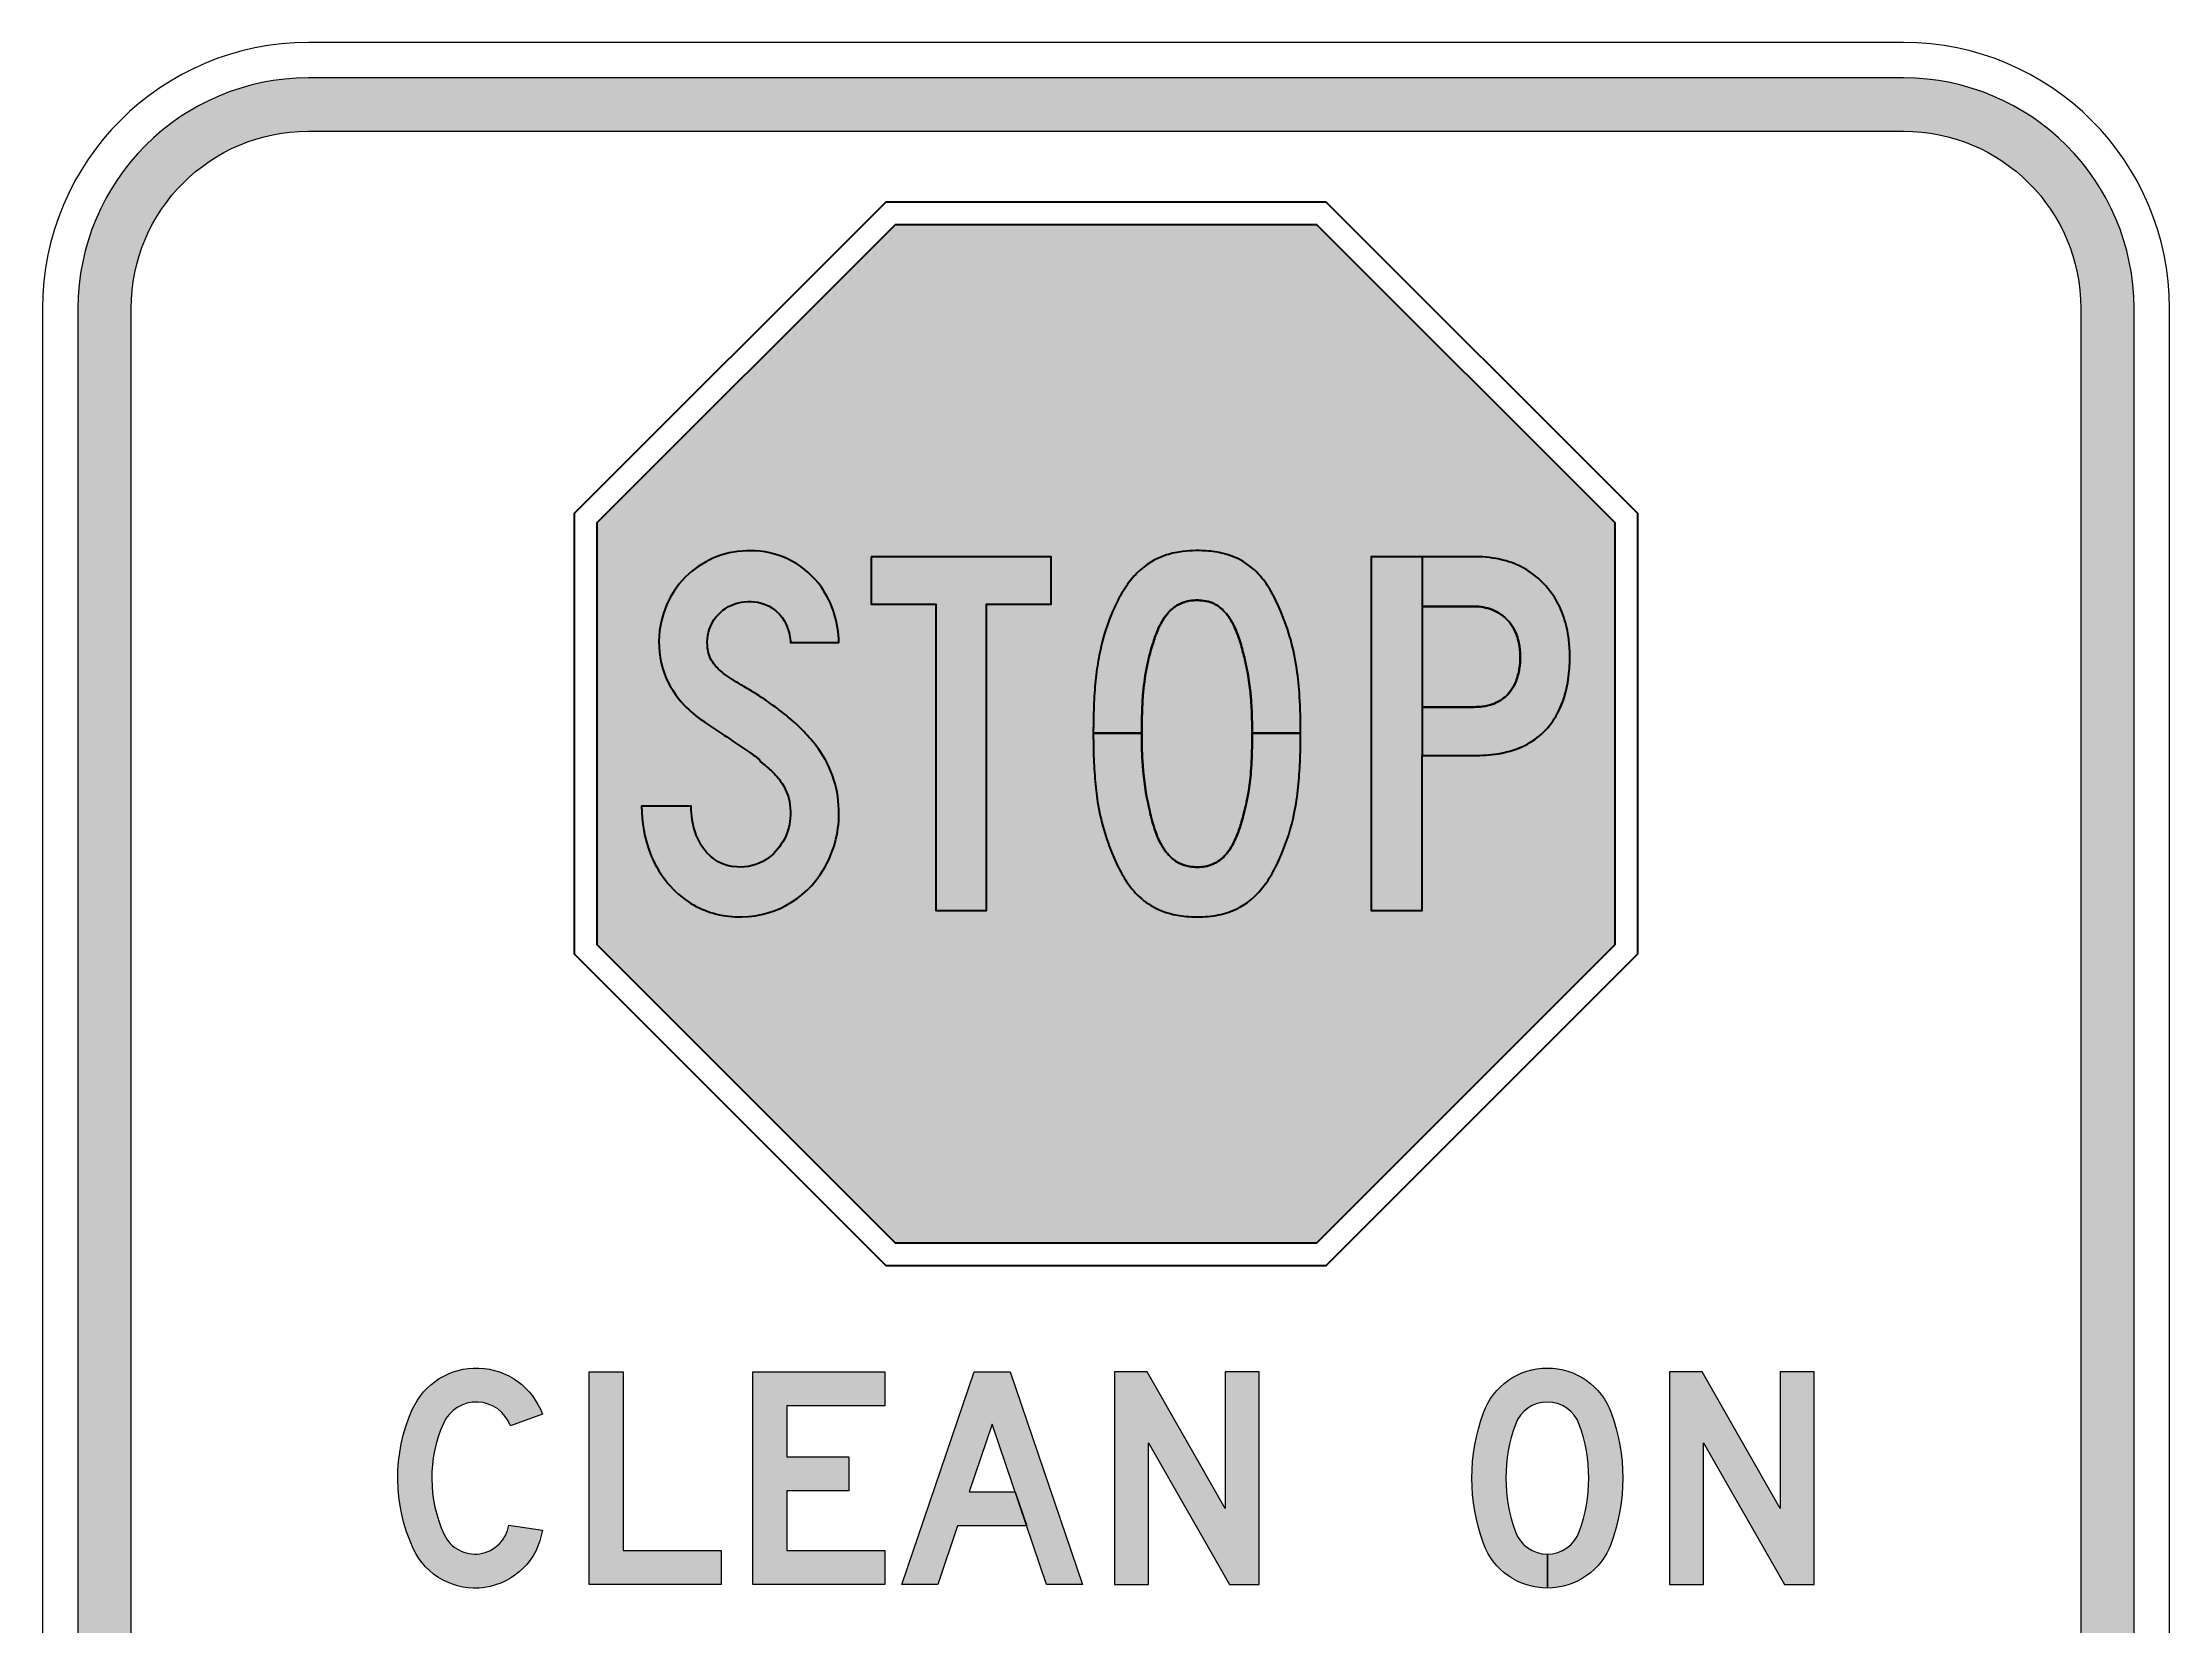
# Model space of a CAD drawing. Header units: millimetres. Extents: x 272 to 332, y -6.6 to 80.2.
# Drawn here: x 272 to 332, y 35.6 to 80.2 of the extents above; entities that cross this region are included whole.
import ezdxf
from ezdxf.enums import TextEntityAlignment as Align

# ---------------------------------------------------------------- set-up
doc = ezdxf.new("R2010")
doc.units = ezdxf.units.MM
doc.layers.add('GSBWFILL', color=7, linetype='Continuous', lineweight=0)
doc.layers.add('GSCOLORFILL', color=7, linetype='Continuous', lineweight=0)
doc.layers.add('RED LAYER STOP', color=7, linetype='Continuous', true_color=0xaf1e2d)
doc.layers.add('WHITE LAYER', color=255, linetype='Continuous')
doc.layers.get('GSCOLORFILL').off()
doc.styles.add('TSText', font='isocp2.shx', dxfattribs={"height": 24.9999999987223})

# ---------------------------------------------------------------- blocks, each defined once
blk = doc.blocks.new('*U57')
at = {"layer": 'GSBWFILL', "transparency": 33554687}
blk.add_hatch(color=256, dxfattribs=at).paths.add_polyline_path([(-224.8500000000004, -390), (225, -390, 0.414213562373095), (290, -325), (290, 325, 0.414213562373095), (225, 390), (-225, 390, 0.414213562373095), (-290, 325), (-290, -325, 0.414213562373095), (-225, -390), (-225, -375, -0.414213562373095), (-275, -325), (-275, 325, -0.414213562373095), (-225, 375), (225, 375, -0.414213562373095), (275, 325), (275, -325, -0.414213562373095), (225, -375), (-224.8500000000004, -375)])
at = {"layer": 'GSBWFILL', "linetype": 'Continuous', "transparency": 33554687}
for points in [[(-225, -400), (225, -400, 0.414213562373095), (300, -325), (300, 325, 0.414213562373095), (225, 400), (-225, 400, 0.414213562373095), (-300, 325), (-300, -325, 0.414213562373095), (-225, -400)], [(-224.8500000000004, -390), (225, -390, 0.414213562373095), (290, -325), (290, 325, 0.414213562373095), (225, 390), (-225, 390, 0.414213562373095), (-290, 325), (-290, -325, 0.414213562373095), (-225, -390), (-225, -375, -0.414213562373095), (-275, -325), (-275, 325, -0.414213562373095), (-225, 375), (225, 375, -0.414213562373095), (275, 325), (275, -325, -0.414213562373095), (225, -375), (-224.8500000000004, -375), (-224.8500000000004, -390)]]:
    blk.add_lwpolyline(points, format="xyb", close=True, dxfattribs=at)
at = {"layer": 'GSBWFILL', "color": 250, "transparency": 33554687, "style": 'TSText'}
for s in ['levels:GSCOLORFILL|GSBWFILL|GSOUTLINE', 'panelStyle:MR-GM5-11 ENTRY_EXIT.ssm', 'chevronShoulderRadius:300.000', 'constructPanels:900|600|450', 'panelBorderRadius:300.000', 'chevronTipRadius:300.000', 'constructPanelMode:0', 'panelRoundCorners:0', 'panelStation:none', 'panelHeightLock:1', 'panelWidthLock:1', 'heightRounding:2', 'legendMaterial:0', 'panelName:name', 'panelStandard:2', 'widthRounding:2', 'panelMounting:1', 'panelMaterial:0', 'panelQuantity:1', 'marginAlign:9', 'panelShape:0', 'panelSizes:', 'version:2']:
    blk.add_text(s, height=0.001, dxfattribs=at).set_placement((0, 399.9979999999996), align=Align.CENTER)
blk = doc.blocks.new('*U49')
at = {"layer": 'GSBWFILL', "linetype": 'Continuous'}
blk.add_hatch(color=256, dxfattribs=at).paths.add_polyline_path([(13.72124205111108, 164.4021739130435, 0.2166768782576797), (14.62675417347889, 33.60638297872346, 0.7444135620073872), (136, 51.04683606026732), (104.3509964946425, 55.77341803013366, -0.7444135620073867), (43.66437358138194, 47.05319148936167, -0.2166768782576799), (42.94225631924041, 151.3586956521739, -0.6740116141040629), (105.934343747456, 149.1418350505327), (136, 160.0988562745634, 0.6740116141040616)])
at = {"layer": 'GSBWFILL'}
blk.add_lwpolyline([(136, 51.04683606026732, -0.744413562007387), (14.6267541734789, 33.60638297872336, -0.2166768782576799), (13.72124205111101, 164.4021739130435, -0.674011614104063), (136, 160.0988562745634), (105.934343747456, 149.1418350505327, 0.6740116141040626), (42.94225631924041, 151.3586956521739, 0.21667687825768), (43.66437358138194, 47.05319148936167, 0.744413562007387), (104.3509964946425, 55.77341803013366)], format="xyb", close=True, dxfattribs=at)
blk = doc.blocks.new('*U50')
at = {"layer": 'GSBWFILL', "linetype": 'Continuous'}
blk.add_hatch(color=256, dxfattribs=at).paths.add_polyline_path([(32, 32), (124, 32), (124, 0), (0, 0), (0, 200), (32, 200)])
at = {"layer": 'GSBWFILL'}
blk.add_lwpolyline([(32, 32), (124, 32), (124, 0), (0, 0), (0, 200), (32, 200)], close=True, dxfattribs=at)
blk = doc.blocks.new('*U51')
at = {"layer": 'GSBWFILL', "linetype": 'Continuous'}
blk.add_hatch(color=256, dxfattribs=at).paths.add_polyline_path([(124, 168), (32, 168), (32, 120), (90.15557582658448, 120), (90.15557582658454, 88), (32, 88), (32, 32), (124, 32), (124, 0), (0, 0), (0, 200), (124, 200)])
at = {"layer": 'GSBWFILL'}
blk.add_lwpolyline([(124, 168), (32, 168), (32, 120), (90.15557582658448, 120), (90.15557582658454, 88), (32, 88), (32, 32), (124, 32), (124, 0), (0, 0), (0, 200), (124, 200)], close=True, dxfattribs=at)
blk = doc.blocks.new('*U52')
at = {"layer": 'GSBWFILL', "linetype": 'Continuous'}
blk.add_hatch(color=256, dxfattribs=at).paths.add_polyline_path([(0, 0), (68, 200), (102, 200), (170, 0), (136.2009704281322, 0), (85, 150.5910894945062), (63.37275643622598, 86.9815496010532), (106.6166813670329, 86.9815496010532), (117.4966813670329, 54.9815496010532), (52.49275643622593, 54.9815496010532), (33.79902957186789, 0)])
at = {"layer": 'GSBWFILL'}
blk.add_lwpolyline([(0, 0), (68, 200), (102, 200), (170, 0), (136.2009704281322, 0), (85, 150.5910894945062), (63.37275643622598, 86.9815496010532), (106.6166813670329, 86.9815496010532), (117.4966813670329, 54.9815496010532), (52.49275643622593, 54.9815496010532), (33.79902957186789, 0)], close=True, dxfattribs=at)
blk = doc.blocks.new('*U53')
at = {"layer": 'GSBWFILL', "linetype": 'Continuous'}
blk.add_hatch(color=256, dxfattribs=at).paths.add_polyline_path([(31.99999999999998, 133), (108, 0), (136, 0), (136, 200), (104, 200), (104, 71.49806198638842), (30.57032113507903, 200), (0, 200), (0, 0), (32, 0)])
at = {"layer": 'GSBWFILL'}
blk.add_lwpolyline([(136, 0), (136, 200), (104, 200), (104, 71.49806198638845), (30.57032113507904, 200), (0, 200), (0, 0), (32, 0), (32, 133), (108, 0)], close=True, dxfattribs=at)
blk = doc.blocks.new('*U48')
at = {"layer": 'GSCOLORFILL', "color": 28, "true_color": 0x0a0a0a}
for name, p, xscale, yscale, zscale in [('*U49', (0, 0), 0.3, 0.3, 0.3), ('*U50', (54, 0), 0.3, 0.3, 0.3), ('*U51', (100.2, 0), 0.3, 0.3, 0.3), ('*U53', (202.2, 0), 0.3, 0.3, 0.3), ('*U52', (142.2, 0), 0.2999999999999999, 0.2999999999999999, 0.2999999999999999)]:
    blk.add_blockref(name, p, dxfattribs=dict(at, xscale=xscale, yscale=yscale, zscale=zscale))
blk = doc.blocks.new('*U55')
at = {"layer": 'GSBWFILL', "linetype": 'Continuous'}
blk.add_hatch(color=256, dxfattribs=at).paths.add_polyline_path([(10.8974677644866, 161.4928538138885, 0.177215189873418), (10.89746776448655, 38.50714618611153, 0.3148253933391206), (71, -3.499999999999993), (71, 28.5, -0.3148253933391204), (40.9487338822433, 49.50357309305578, -0.1772151898734181), (40.94873388224336, 150.4964269069443, -0.6989247311827949), (101.0512661177567, 150.4964269069442, -0.177215189873418), (101.0512661177567, 49.50357309305575, -0.3147395270879065), (71.00999999999999, 28.50000156250005), (71.00999999999999, -3.499999218749977, 0.3147824596861237), (131.1025322355135, 38.5071461861116, 0.1772151898734178), (131.1025322355134, 161.4928538138885, 0.6989247311827947)])
at = {"layer": 'GSBWFILL'}
blk.add_lwpolyline([(71, -3.499999999999986, -0.3148253933391205), (10.89746776448658, 38.50714618611153, -0.1772151898734181), (10.89746776448658, 161.4928538138885, -0.6989247311827952), (131.1025322355134, 161.4928538138885, -0.1772151898734181), (131.1025322355134, 38.50714618611148, -0.3147824596861233), (71.00999999999999, -3.499999218749981), (71.00999999999999, 28.50000156250004, 0.3147395270879066), (101.0512661177567, 49.50357309305574, 0.1772151898734181), (101.0512661177567, 150.4964269069443, 0.6989247311827952), (40.94873388224335, 150.4964269069442, 0.1772151898734181), (40.94873388224329, 49.50357309305576, 0.3148253933391204), (71, 28.5)], format="xyb", close=True, dxfattribs=at)
blk = doc.blocks.new('*U56')
at = {"layer": 'GSBWFILL', "linetype": 'Continuous'}
blk.add_hatch(color=256, dxfattribs=at).paths.add_polyline_path([(31.99999999999998, 133), (108, 0), (136, 0), (136, 200), (104, 200), (104, 71.49806198638842), (30.57032113507903, 200), (0, 200), (0, 0), (32, 0)])
at = {"layer": 'GSBWFILL'}
blk.add_lwpolyline([(136, 0), (136, 200), (104, 200), (104, 71.49806198638845), (30.57032113507904, 200), (0, 200), (0, 0), (32, 0), (32, 133), (108, 0)], close=True, dxfattribs=at)
blk = doc.blocks.new('*U54')
at = {"layer": 'GSCOLORFILL', "color": 28, "true_color": 0x0a0a0a, "xscale": 0.3, "yscale": 0.3, "zscale": 0.3}
for name, p in [('*U55', (0, 0)), ('*U56', (55.80000000000001, 0))]:
    blk.add_blockref(name, p, dxfattribs=at)
blk = doc.blocks.new('*U47')
at = {"layer": 'GSCOLORFILL'}
for name, p in [('*U48', (-199.8, 0)), ('*U54', (103.2, 0))]:
    blk.add_blockref(name, p, dxfattribs=at)
blk = doc.blocks.new('0.8 Scale GS_U1577')
at = {"layer": 'RED LAYER STOP', "true_color": 0xaf1e2d}
h = blk.add_hatch(color=244, dxfattribs=at)
h.paths.add_polyline_path([(59.54319959113218, 143.75), (-59.54319959113309, 143.75), (-143.75, 59.54319959113309), (-143.75, -59.54319959113309), (-59.54319959113309, -143.75), (59.54319959113218, -143.75), (143.75, -59.54319959113309), (143.75, 59.54319959113218)])
h.paths.add_polyline_path([(44.00126831375019, 43.90198614165638, -0.045424644415345), (46.96394463076831, 39.45646727131498, -0.03051984567834192), (49.28654855642981, 34.49356955380608, -0.06712933968451291), (53.8206096719241, 18.27468651599429, -0.0217757391620482), (54.63246168561818, 10.00921745404503, -0.01475825727015831), (54.88786089238874, 0.1842519685087609, -0.003264921465924818), (54.87111036245642, -2.639684177438539, -0.007566181102815989), (54.73095060733976, -7.924454768614851, -0.01536556052174557), (54.22328665825989, -15.05925465980636, -0.02440549005418776), (53.11378945778688, -22.42939391649179, -0.05544893815905136), (49.28654855643072, -34.47513123359568, -0.01225213566372111), (48.33845876458417, -36.63004217673551, -0.03728956851608434), (45.7035122268162, -41.35356833790775, -0.04652010457702781), (42.66473853244042, -45.15238424786639, -0.1331271756892219), (33.49776080926858, -50.67964095358911, -0.04803230519024215), (28.88054442111934, -51.54712733472024, -0.04501914957000129), (22.6091856668636, -51.54712733471479, -0.04698461311105057), (17.77785638122714, -50.67254757217597, -0.1581334262556686), (7.319475533392506, -43.7419426545066, -0.04420493265098367), (4.345643861280223, -39.32596924460177, -0.02972948338648091), (2.023556430445751, -34.47513123359568, -0.06352419647314886), (-2.352673884513933, -19.24603018373273, -0.02064937279090985), (-3.183746281862113, -11.93709358234719, -0.01256115639654577), (-3.515823457899387, -5.069465011475586, -0.00894712317569368), (-3.561265616029232, 2.950501241188249, -0.01246978977084586), (-3.293563402231484, 10.62152333496124, -0.01716354898790198), (-2.656616755608411, 17.48019037521954, -0.02178266230047146), (-1.595039011235713, 23.69265976153019, -0.05171050148496999), (2.023556430444842, 34.84363517060228, -0.01136463114970042), (3.029409173278509, 36.99396033900121, -0.03589691369194494), (5.750439160764472, 41.67200259311267, -0.04646903431956287), (8.817614778134157, 45.39168896612682, -0.126234466616461), (17.37442764755724, 50.52228936609481, -0.04878744707208688), (22.21935816797577, 51.46900419334997, -0.04579441988214861), (28.96140521992857, 51.51710318217465, -0.0460681745742293), (33.67986794619628, 50.69105048392339, -0.1609443359317589)], flags=16)
h.paths.add_polyline_path([(29.44159622993357, 37.08072183163495, -0.1063623612534067), (32.88699826418451, 34.99782598099773, -0.04490873752630863), (34.35635657323019, 33.35173505848161, -0.02862841361230564), (35.35426888853817, 31.84253745091519, -0.02481725608561804), (36.29344512352509, 30.03420472523976, -0.02479933490557857), (37.35665051517844, 27.37422865619646, -0.01590932163733834), (38.08339895013069, 25.04094488189094, -0.009103409193698859), (38.99004259554567, 21.64948068635931, -0.04085668233287972), (40.86197188570259, 10.24172294795335, -0.01474749278411691), (41.18508089320767, 4.167302073085921, -0.007035857429117155), (41.23431758530114, 0.1842519685051229, -0.004649175323352467), (41.19943905327182, -3.900673084823211, -0.01770542554362224), (40.82715793441275, -11.52174165328597, -0.04739789100765699), (38.72734316327569, -23.15713612313994, -0.006825567437348246), (38.0833989501316, -25.37276902887152, -0.02524104015829711), (36.92051183407239, -28.7558297403466, -0.03152691803617034), (35.6677603193466, -31.39772349279974, -0.04255941813139489), (34.15237254407657, -33.66339455577236, -0.05015631818163994), (32.56366052987778, -35.29588880006577, -0.1340743976960947), (27.96482004080008, -37.44422725967888, -0.04437915602911884), (25.83005249343933, -37.6261154855647, -0.04231666074947717), (23.57973607180793, -37.44422725967797, -0.1570430908804912), (18.08421095800531, -34.65027887139058, -0.0437466028143944), (16.62439180649289, -32.93455299806919, -0.03527501339611692), (15.34364439796082, -30.83204560366539, -0.02773529079598518), (14.21337518967357, -28.31163929216018, -0.02276356775957528), (13.22670603674487, -25.37276902887061, -0.01087089397874343), (12.01648089359878, -20.34820448836126, -0.0404386705772273), (10.27266752788728, -7.550626435364393, -0.01168391270187646), (10.08803103789978, -2.148936530626997, -0.0093401137618131), (10.1429861444667, 5.199692474452604, -0.01264058093025777), (10.42654378896168, 10.81293304525843, -0.02779142150691868), (11.40996385308881, 18.3072120005636, -0.03059922011082746), (13.22670603674487, 25.39120734908101, -0.02544992612650834), (14.38997915071104, 28.77249310421757, -0.03223811184290133), (15.65009143459247, 31.41619041423473, -0.04706063790298819), (17.31763081469489, 33.84342992354414, -0.07382908652289259), (19.71912229843201, 35.98296769910576, -0.09103504411384486), (23.05161302421038, 37.35982345020329, -0.04428413144363986), (25.24641515977237, 37.63325006480045, -0.03047099417490462), (26.92153972311735, 37.59916785533369, -0.06103187379228505)], flags=0)
h.paths.add_polyline_path([(-15.48110236220509, 49.89783464566972), (-15.48110236220509, 36.59416010498717), (-33.68602362204729, 36.59416010498717), (-33.68602362204729, -49.87939632545931), (-48.0398950131239, -49.87939632545931), (-48.0398950131239, 36.59416010498717), (-66.24488188976375, 36.59416010498717), (-66.24488188976375, 49.89783464566972)], flags=16)
h.paths.add_polyline_path([(-97.43363771278291, -7.809459482436068, 0.02006215385352395), (-97.05321522309714, -8.217979002624816, -0.03067383694241133), (-94.10004423051669, -10.7526364944224, -0.04122175958578616), (-91.889972035965, -13.28268664903499, -0.1289117021470367), (-89.16151357135277, -20.04200718595803, -0.03605885442024345), (-89.00333487781063, -22.69183317164607, -0.2356194663270945), (-95.25438177351225, -35.02500078402863, -0.1833697333646618), (-104.1279916868434, -37.58659202420495, -0.2268771095348772), (-113.4658242773776, -32.50004712002919, -0.07667509777594397), (-115.7990218425366, -27.99157753015879, -0.08342980132215827), (-117.0086614173233, -20.47132545931709), (-131.012467191601, -20.47132545931709, 0.09251788531565626), (-128.5979815305382, -33.66246387551746, 0.1558134024773896), (-117.8508134476488, -47.3817099563712, 0.1349992016070366), (-104.6252496353954, -51.64533862817279, 0.280676359214549), (-79.67252738657044, -38.27583034169584, 0.1374569884969727), (-75.34744094488178, -22.57185039370052, 0.1606254554630973), (-81.13843073807311, -4.297860002893685, 0.03472781525916188), (-84.74675634904906, 0.09938320159926661, 0.0244968186195138), (-88.61124346528504, 3.810774219852647, 0.0207961810051705), (-93.3022723019294, 7.547781636328182, 0.0187773967707175), (-99.52103934701245, 11.74056670421851, 0.007726630955735875), (-103.0047900262507, 13.8379921259866, -0.01336538922402527), (-105.6396500336796, 15.43134974914028, -0.02391499599769632), (-108.0320159111097, 17.12828234574681, -0.05649242418039818), (-110.3604307318874, 19.37484443582252, -0.1444646407480527), (-112.3389406953911, 23.89131989216912, -0.02009239029254119), (-112.4320947521937, 24.84601608636785, -0.3479858776934294), (-104.678097343949, 36.6236746700406, -0.1275993481933302), (-98.26497682153695, 37.07993936361436, -0.2519148335122875), (-90.12529351570356, 30.63209629371431, -0.08451993188797713), (-89.03305811103019, 26.22952404860825, -0.007971799760973742), (-89.00098425196848, 25.74127296587903), (-75.34744094488178, 25.74127296587903, 0.1497549125195552), (-80.30289505907876, 41.3140232876849, 0.2297359829687927), (-98.92799045429456, 51.59907460422346, 0.4005209463267503), (-125.9099243732262, 29.05000648173154, 0.1166493661895541), (-124.6361771330749, 17.13031150036932, 0.1054649340410982), (-118.8804779791153, 7.956461075911648, 0.05148170224036393), (-113.8579396362466, 3.685236222945605, -0.001551073738599754), (-100.1942873279613, -5.511800951046098, -0.00576228793968276), (-98.62870734908302, -6.5988270997359, -0.02409221433645918), (-97.93942493028408, -7.128752332469958, -0.110177286815383), (-97.65735591654811, -7.488147612218199, 0.04305027183801371)], flags=16)
at = {"layer": 'WHITE LAYER'}
h = blk.add_hatch(color=256, dxfattribs=at)
h.dxf.hatch_style = 1
edge = h.paths.add_edge_path()
edge.add_arc((-1589.388753408672, -2203.197270519193), 2654.716855138488, 55.87707049935722, 56.23314816868623, ccw=False)
edge.add_arc((-146.5711527780412, -73.97659858311019), 82.69366459272663, 54.566364445699776, 55.86777009271037, ccw=False)
edge.add_arc((-103.7798005530467, -14.01218136746405), 9.027268839175875, 49.68643035409019, 55.20689123258808, ccw=False)
edge.add_arc((-98.6039842492857, -7.940714970631642), 1.049248499756779, 31.531019001795187, 50.70103105276468, ccw=False)
edge.add_arc((-95.6830441464712, -6.352042972490426), 2.277858801127687, 207.1647216377959, 222.4047805413699)
edge.add_arc((-92.1548016604878, -3.275078314348938), 6.958931142389125, 221.5213670378579, 225.2590006900151)
edge.add_arc((-116.2153313439248, -33.53179731859041), 31.74863921433169, 45.84719584169318, 52.87491789660493, ccw=False)
edge.add_arc((-108.313077000909, -25.39843903060268), 20.40857252384496, 36.417162646276324, 45.85914841467479, ccw=False)
edge.add_arc((-103.4163347815458, -21.86574637218948), 14.37101083271304, 7.290724421039272, 36.67306454095723, ccw=False)
edge.add_arc((-107.4300715354536, -22.46216450687749), 18.42816788358784, -4.4204811871592256, 7.546410877211883, ccw=False)
edge.add_arc((-104.488271034953, -22.59406779543104), 15.48524477880671, 303.6729352032207, 355.2271646297235, ccw=False)
edge.add_arc((-103.0661427205025, -24.61460912056661), 13.01537028591982, 265.32036684494943, 303.3946021132115, ccw=False)
edge.add_arc((-103.4804570907276, -25.28342767402966), 12.32019294007163, 215.856372939754, 266.9872142126722, ccw=False)
edge.add_arc((-100.0189301894795, -22.68312052819698), 16.64905427706181, 198.5930508764828, 216.1313729016406, ccw=False)
edge.add_arc((-94.02602519264724, -20.63195880421878), 22.98319757795436, 179.5995471207744, 198.6760700680714, ccw=False)
edge.add_line((-117.0086614173233, -20.47132545931709), (-131.012467191601, -20.47132545931709))
edge.add_arc((-94.46549506800629, -20.59836504156339), 36.54719292173156, 179.8008370555933, 200.9441856567377)
edge.add_arc((-101.7465070595237, -23.69707356228628), 28.64106641454893, 200.3614056624563, 235.7863596546292)
edge.add_arc((-103.4862728116177, -25.46795474782181), 26.20215058014131, 236.7550231267686, 267.508634503268)
edge.add_arc((-103.1190579481024, -24.4859652901611), 27.20110610825241, 266.8257692361914, 329.5384706403556)
edge.add_arc((-105.5319539210687, -22.70621452637739), 30.18481203071747, 328.9484148668393, 360.2550462509672)
edge.add_arc((-105.9510465754083, -22.21549823341311), 30.60568026446947, 359.3328710232885, 395.8337308809812)
edge.add_arc((-114.559468974674, -28.04367132183683), 40.99791887409858, 35.39398032224265, 43.34981203571066)
edge.add_arc((-124.5325258274997, -37.45991758142603), 54.71387875395193, 43.35112903121887, 49.88518693802565)
edge.add_arc((-135.8615318695344, -50.68924538346644), 72.13072778675543, 49.77400123286052, 53.84089608230135)
edge.add_arc((-152.2142090529804, -73.12254852834099), 99.89153347825076, 53.8600878635411, 58.16304452443581)
edge.add_arc((-169.1223807253962, -99.92293359216414), 131.5791929604009, 58.06416526718284, 59.83494340324553)
edge.add_arc((-74.52374261198426, 63.91100117881793), 57.60621752396695, 237.11220113270582, 240.3691961422509, ccw=False)
edge.add_arc((-89.10676796288685, 41.27456849210841), 30.67911577219364, 231.911549865961, 237.0270393900439, ccw=False)
edge.add_arc((-99.28607847547144, 28.52278101591789), 14.36405310393329, 217.8976752255991, 232.4916737730747, ccw=False)
edge.add_arc((-103.696919534628, 24.98549142203035), 8.71101263228536, 187.2158594432634, 217.3587553966713, ccw=False)
edge.add_arc((-100.511485248179, 25.52727143027025), 11.94006029259495, 183.2708599670817, 187.875077109649, ccw=False)
edge.add_arc((-101.118405765622, 25.83878927618973), 11.35716325018287, 108.2661447928152, 185.0148442281185, ccw=False)
edge.add_arc((-100.5921517575293, 24.49142902645766), 12.80180985999294, 75.14961671223739, 108.61269934089901, ccw=False)
edge.add_arc((-100.1878906162273, 26.29083192943786), 10.95912572644419, 23.336615337343517, 74.78144212252232, ccw=False)
edge.add_arc((-102.5084395066359, 25.22318545180773), 13.51290572484119, 4.2709085982435795, 23.595521568021127, ccw=False)
edge.add_arc((-104.3278690832038, 24.97960866860022), 15.34579848465694, 2.8449537711738913, 4.671916996612822, ccw=False)
edge.add_line((-89.00098425196848, 25.74127296587903), (-75.34744094488178, 25.74127296587903))
edge.add_arc((-103.2392049338205, 25.44056708651794), 27.89338492260383, 0.6176916697991879, 34.68581823526029)
edge.add_arc((-100.2169823547586, 27.25832812300739), 24.37485260226806, 35.21508182638735, 86.96866838681781)
edge.add_arc((-100.6019639495785, 26.18447342184598), 25.46967099359974, 86.23156490844349, 173.5401085884483)
edge.add_arc((-100.0746652277434, 25.7828767216168), 26.04102056340494, 172.7926273134814, 199.4064157554797)
edge.add_arc((-100.2539974118292, 26.03526255503733), 25.95744288725599, 200.0633939988958, 224.14515377375)
edge.add_arc((-95.68271069356938, 30.14612618368886), 32.10167666383937, 223.7276102300884, 235.5159401688405)
h = blk.add_hatch(color=256, dxfattribs=at)
h.dxf.hatch_style = 1
h.paths.add_polyline_path([(-66.24488188976375, 49.89783464566972), (-66.24488188976375, 36.59416010498717), (-48.0398950131239, 36.59416010498717), (-48.0398950131239, -49.87939632545931), (-33.68602362204729, -49.87939632545931), (-33.68602362204729, 36.59416010498717), (-15.48110236220509, 36.59416010498717), (-15.48110236220509, 49.89783464566972)])
h = blk.add_hatch(color=256, dxfattribs=at)
h.dxf.hatch_style = 1
h.paths.add_polyline_path([(39.15418646705103, 20.97706087366548, -0.03841065282277668), (40.86197188569993, 10.24172294798003, -0.0147474927842106), (41.18508089320878, 4.167302073073625, -0.007035857429097576), (41.23431758530114, 0.1842519685042134), (54.88786089238874, 0.1842519685042134, 0.01552285700549786), (54.60343770505227, 10.51756992289399, 0.02044074219108229), (53.82060967192514, 18.27468651598705, 0.06712933968453794), (49.28654855643074, 34.493569553806, 0.03211933923242895), (46.82578779405557, 39.70820401610158, 0.04298325740593421), (44.00126831375, 43.9019861416557, 0.1552383896314062), (34.10190548871211, 50.57252113716622, 0.05028488714137355), (28.96140521993356, 51.51710318217446, 0.04930499588122442), (21.70547464525227, 51.41450208128225, 0.04651824449626273), (17.09978728607489, 50.43849592634415, 0.1161792535832186), (9.179644102281102, 45.74882443259285, 0.04829610425475244), (5.931301444420143, 41.93477817242415, 0.03801303081094929), (3.029409173279277, 36.99396033900275, 0.01136463114969866), (2.023556430445879, 34.84363517060351, 0.05171050148499594), (-1.595039011236196, 23.69265976152584, 0.02178266230044153), (-2.656616755607985, 17.48019037522382, 0.01716354898786103), (-3.293563402230035, 10.62152333498274, 0.01246978977086961), (-3.561265616029402, 2.95050124119453, 0.003085833945416982), (-3.578018372703724, 0.1842519685042134), (10.07573235972581, 0.1842519685042134, -0.006374726955552572), (10.142986144467, 5.199692474472279, -0.01264058093020418), (10.42654378896138, 10.81293304525398, -0.02779142150695342), (11.40996385308968, 18.30721200056885, -0.03059922011080772), (13.22670603674489, 25.39120734908107, -0.02544992612661059), (14.38997915071725, 28.77249310423188, -0.03223811184272853), (15.65009143459198, 31.41619041423402, -0.04706063790210703), (17.31763081465865, 33.84342992350187, -0.07382908652420545), (19.71912229843298, 35.98296769910579, -0.09103504411389947), (23.05161302421326, 37.35982345020423, -0.04428413144354323), (25.24641515977051, 37.63325006480045, -0.03047099417541434), (26.92153972314394, 37.59916785533169, -0.0610318737916631), (29.4415962299338, 37.08072183163486, -0.1063623612532815), (32.88699826418147, 34.99782598100069, -0.04490873752637201), (34.35635657322927, 33.35173505848284, -0.02862841361239905), (35.35426888854052, 31.84253745091117, -0.02481725608581588), (36.29344512353394, 30.03420472522027, -0.02479933490539614), (37.3566505151779, 27.37422865619723, -0.0159093216373186), (38.08339895013044, 25.04094488189401, -0.01089833058697872)])
h = blk.add_hatch(color=256, dxfattribs=at)
h.dxf.hatch_style = 1
h.paths.add_polyline_path([(89.1971784776897, 49.89783464566972), (74.843307086614, 49.89783464566972), (74.843307086614, -49.87939632545931), (89.1971784776897, -49.87939632545931), (89.1971784776897, -6.117454068241386)])
h = blk.add_hatch(color=256, dxfattribs=at)
h.dxf.hatch_style = 1
edge = h.paths.add_edge_path()
edge.add_arc((104.8443800515546, 21.05574267319301), 28.83810084694316, 73.83129102633687, 89.02294562764213)
edge.add_arc((104.6071107907439, 17.42616862280061), 32.47166650602836, 88.71355343286562, 90.0098839488804)
edge.add_line((104.601509186351, 49.89783464566972), (89.1971784776897, 49.89783464566972))
edge.add_line((89.1971784776897, 49.89783464566972), (89.1971784776897, 35.89402887139113))
edge.add_line((89.1971784776897, 35.89402887139113), (103.9013779527559, 35.89402887139113))
edge.add_arc((104.0097046910362, 22.10364493866962), 13.79080939227607, 69.33297354200488, 90.45006268764132, ccw=False)
edge.add_arc((104.6503541924909, 24.00533598265565), 11.7856071794745, 29.081456912807084, 68.98413856621681, ccw=False)
edge.add_arc((102.4709520984466, 22.75354787411195), 14.29872798261227, 11.535587165847005, 29.220384271421324, ccw=False)
edge.add_arc((99.07966849096128, 21.98492790485776), 17.77537382433267, -0.30526567310351993, 11.777070283043372, ccw=False)
edge.add_arc((93.62981295149827, 21.80197563877065), 23.22514473015154, -8.716191017105814, 0.2177045241675728, ccw=False)
edge.add_arc((100.4349144050451, 20.73833985083492), 16.33746353758402, 338.8294684785733, 351.35432067651686, ccw=False)
edge.add_arc((105.0586428225858, 18.86129109593434), 11.34819102602872, 325.64272462941454, 339.2360574627281, ccw=False)
edge.add_arc((105.0586428225855, 18.86129109593481), 11.34819102602919, 312.0493917960984, 325.6427246294133, ccw=False)
edge.add_arc((105.5541126014607, 18.53772661600288), 10.77713198300318, 300.4121109797729, 311.24549178641627, ccw=False)
edge.add_arc((105.5541126014574, 18.53772661600446), 10.77713198300622, 289.5787301731416, 300.4121109797838, ccw=False)
edge.add_arc((104.5082115544219, 21.37600177450339), 13.80182953107006, 276.88355589752547, 289.72119465781344, ccw=False)
edge.add_arc((103.9550977838611, 25.33620351413476), 17.7999328709549, 269.827082254006, 277.1233276803467, ccw=False)
edge.add_line((103.9013779527559, 7.536351706036839), (89.1971784776897, 7.536351706036839))
edge.add_line((89.1971784776897, 7.536351706036839), (89.1971784776897, -6.117454068241386))
edge.add_line((89.1971784776897, -6.117454068241386), (104.601509186351, -6.117454068241386))
edge.add_arc((104.7661427328089, 30.52392280313808), 36.64174672740209, 269.7425657901528, 280.5207439386815)
edge.add_arc((106.6577587601508, 20.17219543692953), 26.11866824076099, 280.5872596362574, 296.0739599662307)
edge.add_arc((108.9171036434716, 15.38817467484006), 20.82860654070094, 296.2756501040576, 331.9180690221736)
edge.add_arc((104.0080256914854, 18.12397089696535), 26.44779646712447, 331.6952411496119, 344.2841092156429)
edge.add_arc((94.76760415841957, 20.68425339567904), 36.03629774199613, 344.3450974872309, 355.3741059239592)
edge.add_arc((84.17761322408751, 21.78388281499781), 46.68110369900513, 355.0771125044231, 360.1305207920171)
edge.add_arc((95.90801880460538, 22.10231222774713), 34.95122049581455, 359.6523186752465, 375.4107883097463)
edge.add_arc((104.4648847977502, 24.56317110106419), 26.0482567149447, 15.19413095073565, 42.60326312278886)
edge.add_arc((106.3143635116419, 25.87344498121734), 23.80172078596391, 43.29537004740898, 74.00044683316534)
h = blk.add_hatch(color=256, dxfattribs=at)
h.dxf.hatch_style = 1
h.paths.add_polyline_path([(48.33845876458508, -36.63004217673279, 0.01225213566370614), (49.28654855643072, -34.47513123359568, 0.05544893815907313), (53.11378945778779, -22.42939391648724, 0.02440549005419893), (54.22328665826171, -15.05925465979908, 0.0153655605218334), (54.73095060734158, -7.924454768565738, 0.007566181102713822), (54.87111036245642, -2.639684177460367, 0.003264921465945912), (54.88786089238874, 0.1842519685042134), (41.23431758530114, 0.1842519685042134, -0.004649175323334691), (41.19943905327273, -3.90067308480775, -0.01770542554371799), (40.82715793441002, -11.52174165331235, -0.0473978910075555), (38.7273431632766, -23.15713612314175, -0.006825567437346585), (38.0833989501316, -25.37276902887152, -0.02695269151932396), (36.82941493437556, -28.98065143094027, -0.02891150461963578), (35.66776031934387, -31.3977234928052, -0.04623207493168708), (34.00414576092317, -33.84597949731506, -0.05829715604153391), (32.09052195110962, -35.67242903421538, -0.1181319169831671), (27.96482004080463, -37.44422725967888, -0.04437915602923753), (25.83005249343842, -37.6261154855647, -0.04231666074945281), (23.57973607180884, -37.44422725967797, -0.1570430908804933), (18.08421095800622, -34.65027887139149, -0.04374660281508148), (16.62439180647198, -32.934552998041, -0.03527501339562194), (15.34364439796082, -30.83204560366539, -0.02773529079598379), (14.21337518967357, -28.31163929216018, -0.02276356775954188), (13.22670603674669, -25.37276902887425, -0.01255929417356641), (11.84817810859568, -19.56336224573624, -0.03792575404337509), (10.27266752788728, -7.55062643536985, -0.0116839127020732), (10.08803103789887, -2.148936530540595, -0.002965210255556163), (10.07573235972632, 0.1842519685042134), (-3.578018372703809, 0.1842519685042134, 0.006147010490500751), (-3.509639774031712, -5.325663857473046, 0.01350155470562701), (-3.125010156505596, -12.7058690509275, 0.01848511417637905), (-2.352673884515752, -19.24603018371818, 0.06352419647320573), (2.023556430445751, -34.47513123359568, 0.03131731403051598), (4.485626384907846, -39.57676850567168, 0.04182037439824572), (7.319475533392506, -43.74194265450751, 0.1581334262557088), (17.77785638123078, -50.67254757217779, 0.04698461311101913), (22.6091856668636, -51.5471273347157, 0.04531771210290905), (28.92196441035776, -51.54336549074469, 0.05727009990134779), (34.39994364060203, -50.39959454874315, 0.1213953515856859), (42.66473853243861, -45.1523842478673, 0.04652010457708228), (45.70351222681802, -41.35356833790502, 0.03728956851607617)])
at = {"layer": 'RED LAYER STOP'}
blk.add_lwpolyline([(-62.13203435596461, 150), (-150, 62.13203435596461), (-150, -62.13203435596461), (-62.13203435596461, -150), (62.1320343559637, -150), (150, -62.13203435596461), (150, 62.13203435596461), (62.13203435596461, 150)], close=True, dxfattribs=at)
at = {"layer": 'WHITE LAYER'}
for points in [[(-59.481067556776, 143.6000000000004), (-143.6000000000004, 59.481067556776), (-143.6000000000004, -59.481067556776), (-59.481067556776, -143.6000000000004), (59.48106755677509, -143.6000000000004), (143.6000000000004, -59.481067556776), (143.6000000000004, 59.481067556776), (59.481067556776, 143.6000000000004)], [(-66.24488188976375, 49.89783464566972), (-66.24488188976375, 36.59416010498717), (-48.0398950131239, 36.59416010498717), (-48.0398950131239, -49.87939632545931), (-33.68602362204729, -49.87939632545931), (-33.68602362204729, 36.59416010498717), (-15.48110236220509, 36.59416010498717), (-15.48110236220509, 49.89783464566972)]]:
    blk.add_lwpolyline(points, close=True, dxfattribs=at)
for points in [[(-113.8579396325458, 3.685236220471779, -0.001553683180814241), (-100.1713485277232, -5.527344903420271, -0.005678514395475813), (-98.6287073490812, -6.598827099737719, -0.02409221433645192), (-97.93942493028226, -7.128752332471777, -0.08384057785548854), (-97.70964977034146, -7.391999876968839, 0.06659548979990908), (-97.36501298238545, -7.888148943082342, 0.01630994936247771), (-97.05321522309714, -8.217979002624816, -0.03067383694299312), (-94.10004423046394, -10.75263649447334, -0.04122175958484293), (-91.88997203596682, -13.28268664903226, -0.1289117021472811), (-89.16151357135186, -20.04200718596803, -0.05226292298542661), (-89.05672258216873, -23.88252354124961, -0.2288203961227961), (-95.90245576668349, -35.48113813894633, -0.1676756103047222), (-104.1279916868434, -37.58659202420495, -0.2268771095350579), (-113.4658242773821, -32.50004712002192, -0.07667509777583269), (-115.7990218425366, -27.99157753015788, -0.08342980132214638), (-117.0086614173233, -20.47132545931709), (-131.012467191601, -20.47132545931709, 0.09251788531565892), (-128.5979815305382, -33.66246387551837, 0.1558134024774017), (-117.8508134476469, -47.38170995637211, 0.1349992016070664), (-104.6252496353909, -51.6453386281737, 0.2806763592144544), (-79.67252738657226, -38.27583034169947, 0.1374569884970125), (-75.34744094488178, -22.57185039370052, 0.1606254554631027), (-81.13843073807402, -4.297860002892776, 0.03472781526671807), (-84.74675634989944, 0.09938320249966637, 0.02851793317759618), (-89.27920459336838, 4.382786325770212, 0.01774703919887967), (-93.30227230202217, 7.547781636395484, 0.01877739677042669), (-99.52103934701063, 11.74056670421669, 0.007726630955731108), (-103.0047900262471, 13.83799212598478, -0.01421227845074416), (-105.8036676011379, 15.53701447013827, -0.02232424124344198), (-108.0320159111125, 17.12828234574954, -0.0637645416443078), (-110.6208821824839, 19.69961568276722, -0.1322868577201774), (-112.3389406953902, 23.89131989216276, -0.02009239029267653), (-112.4320947521937, 24.84601608636785, -0.3479858776935199), (-104.6780973439454, 36.62367467004151, -0.1470567646700321), (-97.31110115454976, 36.86563779437893, -0.228318097939256), (-90.12529351570447, 30.63209629371704, -0.08451993188805311), (-89.03305811103019, 26.22952404860735, -0.00797179976095805), (-89.00098425196848, 25.74127296587903), (-75.34744094488178, 25.74127296587903, 0.1497549125195487), (-80.30289505907876, 41.3140232876849, 0.2297359829688003), (-98.92799045429456, 51.59907460422346, 0.4005209463267503), (-125.9099243732262, 29.05000648173154, 0.1166493661895541), (-124.6361771330749, 17.13031150036932, 0.1054649340411133), (-118.8804779791144, 7.956461075909829, 0.05148170227506043)], [(-3.509639774032621, -5.32566385744758, 0.01350155470565172), (-3.125010156506505, -12.70586905091477, 0.01848511417643853), (-2.352673884514843, -19.24603018372727, 0.06352419647317104), (2.023556430445751, -34.47513123359568, 0.03131731403048945), (4.485626384905117, -39.57676850566713, 0.04182037439828414), (7.319475533392506, -43.74194265450751, 0.1581334262557484), (17.77785638123351, -50.67254757217779, 0.04698461311097944), (22.60918566686269, -51.54712733471479, 0.04501914957043027), (28.88054442117755, -51.54712733471479, 0.0576957433771843), (34.39994364060112, -50.39959454874315, 0.1213953515856936), (42.66473853243861, -45.1523842478673, 0.04652010457703933), (45.70351222681529, -41.35356833790865, 0.03728956851609565), (48.33845876458417, -36.63004217673461, 0.0122521356637153), (49.28654855643072, -34.47513123359568, 0.05544893815904733), (53.11378945778597, -22.4293939164927, 0.02440549005415437), (54.22328665825898, -15.05925465981818, 0.01536556052175034), (54.73095060733976, -7.924454768623946, 0.007566181102727751), (54.87111036245551, -2.63968417750857, 0.003264921466000757), (54.88786089238874, 0.1842519685033039, 0.01552285700550871), (54.60343770505187, 10.51756992290029, 0.02044074219106803), (53.82060967192501, 18.27468651598792, 0.0671293396845348), (49.28654855643072, 34.49356955380608, 0.03211933923240324), (46.82578779405776, 39.70820401609762, 0.04298325740597009), (44.00126831375019, 43.90198614165547, 0.1609443359317915), (33.67986794619446, 50.69105048392339, 0.04606817457417955), (28.96140521993129, 51.51710318217465, 0.04930499588116555), (21.70547464525862, 51.41450208128299, 0.04651824449634984), (17.09978728607257, 50.43849592634342, 0.1226030514247205), (8.817614778132338, 45.391688966125, 0.04646903431953232), (5.750439160764472, 41.67200259311267, 0.03589691369193947), (3.029409173279419, 36.99396033900302, 0.01136463114970173), (2.023556430445751, 34.84363517060319, 0.05171050148500351), (-1.595039011236622, 23.69265976152383, 0.02178266230044619), (-2.656616755608411, 17.48019037522045, 0.01716354898787443), (-3.293563402230575, 10.62152333497397, 0.01246978977083304), (-3.561265616029232, 2.950501241208258, 0.0092330195738538)], [(49.28654855642981, 34.49356955380608, 0.03211933923242443), (46.82578779405594, 39.70820401610126, 0.04298325740592782), (44.0012683137511, 43.90198614165456, 0.1609443359317856), (33.67986794619537, 50.69105048392339, 0.0460681745741982), (28.96140521993038, 51.51710318217465, 0.04930499588116335), (21.70547464525771, 51.41450208128299, 0.046518244496328), (17.09978728607348, 50.43849592634433, 0.1226030514247983), (8.81761477812961, 45.39168896612136, 0.04646903431949026), (5.750439160764472, 41.67200259311267, 0.03589691369193358), (3.029409173279419, 36.99396033900302, 0.01136463114971176), (2.023556430444842, 34.84363517060228, 0.05171050148500576), (-1.595039011237532, 23.69265976152201, 0.02178266230049122), (-2.65661675561023, 17.48019037520589, 0.01716354898784138), (-3.293563402230575, 10.62152333497215, 0.01246978977084662), (-3.561265616029232, 2.950501241198253, 0.003085833945420743), (-3.578018372703809, 0.1842519685042134), (10.07573235972632, 0.1842519685042134, -0.007001635794813187), (10.15650589910365, 5.69278207212119, -0.01153119302759128), (10.42654378896259, 10.81293304527117, -0.02779142150690398), (11.40996385309063, 18.30721200057269, -0.03059922011079226), (13.22670603674487, 25.39120734908101, -0.0271908154459315), (14.48199924458822, 28.99911164811601, -0.02954593608157198), (15.65009143459156, 31.41619041423473, -0.04706063790247274), (17.31763081467398, 33.84342992351958, -0.07382908652367164), (19.71912229843383, 35.98296769910576, -0.09103504411384511), (23.05161302421129, 37.35982345020329, -0.04428413144357552), (25.24641515977055, 37.63325006480045, -0.03047099417562605), (26.92153972315555, 37.59916785533005, -0.06103187379138938), (29.44159622993357, 37.08072183163495, -0.1063623612533106), (32.88699826418178, 34.99782598100046, -0.04490873752636323), (34.35635657322928, 33.35173505848252, -0.02862841361234909), (35.35426888853908, 31.84253745091428, -0.02481725608495425), (36.29344512350326, 30.03420472528705, -0.02479933490599984), (37.35665051517753, 27.3742286562001, -0.01590932163737889), (38.0833989501316, 25.04094488188821, -0.01089833058696153), (39.15418646705075, 20.97706087366623, -0.03841065282285437), (40.86197188570168, 10.24172294795881, -0.01474749278412086), (41.18508089320858, 4.167302073090468, -0.007035857429126296), (41.23431758530114, 0.1842519685042134), (54.88786089238874, 0.1842519685042134, 0.01552285700553419), (54.60343770505096, 10.51756992291757, 0.0204407421910225), (53.82060967192501, 18.27468651598883, 0.06712933968453562), (49.28654855642981, 34.49356955380608, 0.03211933923242443)], [(130.6865148068728, 17.7779477031836, 0.02205322738139901), (130.8585958005251, 21.89022309711254, 0.06886786136457164), (129.6025816299152, 31.39016720929521, 0.1201683677465171), (123.6379265091864, 42.1957020997379, 0.1347835761650627), (112.8748284607736, 48.75317863404234, 0.06638335248942642), (105.3361270383893, 49.8896505831417, 0.005656369247726977), (104.601509186351, 49.89783464566972), (74.843307086614, 49.89783464566972), (74.843307086614, -49.87939632545931), (89.1971784776897, -49.87939632545931), (89.1971784776897, -6.117454068241386), (104.601509186351, -6.117454068241386, 0.04561956773609398), (111.2488930970039, -5.539792354213205, 0.06970722722568831), (118.1377227382709, -3.288308771889206, 0.1567854527101415), (127.2936700255223, 5.583448343451892, 0.05699111933314983), (129.5236172733657, 11.1640481823697, 0.04668899363677585)], [(112.8748284607727, 48.75317863404234, 0.06638335248941657), (105.3361270383903, 49.8896505831417, 0.00565636924773573), (104.601509186351, 49.89783464566972), (89.1971784776897, 49.89783464566972), (89.1971784776897, 35.89402887139113), (103.9013779527559, 35.89402887139113, -0.09240232730917994), (108.8769838648514, 35.00697850555207, -0.1758891797680896), (114.9501448523652, 29.73376063099022, -0.0773180048955034), (116.4808555783247, 25.61295802399218, -0.05276803119343308), (116.8547900262465, 21.89022309711254, -0.03900122989875009), (116.5867328788972, 18.28243373910846, -0.05470444860864321), (115.669757126635, 14.83814645652092, -0.05938175343247672), (114.4269666685104, 12.45692165928267, -0.05938175343248229), (112.659331906937, 10.4344906944616, -0.04730477904838909), (111.0096699772657, 9.243455934643862, -0.04730477904838389), (109.1655492301998, 8.38370774386749, -0.05607342474391678), (106.1623871690645, 7.67365885657, -0.0318466362575872), (103.9013779527559, 7.536351706036839), (89.1971784776897, 7.536351706036839), (89.1971784776897, -6.117454068241386), (104.601509186351, -6.117454068241386, 0.04706337576101088), (111.4566142673657, -5.501834564061937, 0.06767651673120957), (118.1377227382709, -3.288308771889206, 0.1567854527101634), (127.2936700255232, 5.583448343453711, 0.05498461070702317), (129.4671151728617, 10.96012411288939, 0.04816031047125912), (130.6865148068728, 17.7779477031836, 0.02205322738139297), (130.8585958005251, 21.89022309711163, 0.06886786136457464), (129.6025816299161, 31.39016720929339, 0.1201683677465292), (123.6379265091864, 42.1957020997379, 0.1347835761650639), (112.8748284607727, 48.75317863404234, 0.06638335248941657)], [(41.23431758530114, 0.1842519685033039, 0.007035857429111266), (41.18508089320858, 4.167302073080464, 0.01474749278416893), (40.86197188570077, 10.24172294796972, 0.03841065282285894), (39.15418646704802, 20.97706087367806, 0.01089833058693443), (38.0833989501316, 25.04094488189003, 0.01590932163735284), (37.35665051517753, 27.37422865619828, 0.02535168406141238), (36.2667934287565, 30.09217285596787, 0.02404022057402581), (35.35426888853817, 31.84253745091519, 0.02862841361230109), (34.35635657323019, 33.35173505848161, 0.04490873752636931), (32.88699826418269, 34.99782598099955, 0.1063623612533323), (29.44159622993357, 37.08072183163495, 0.06103187379144587), (26.92153972315282, 37.59916785533096, 0.03047099417557561), (25.24641515977055, 37.63325006480045, 0.04428413144354699), (23.05161302421311, 37.3598234502042, 0.09103504411389744), (19.71912229843292, 35.98296769910576, 0.07320005844020404), (17.33521986433152, 33.86444506707812, 0.04749858921215776), (15.65009143458883, 31.41619041422837, 0.0295459360814511), (14.48199924459004, 28.99911164811965, 0.02719081544595896), (13.22670603674487, 25.39120734908101, 0.0305992201108066), (11.40996385308972, 18.30721200056905, 0.0277914215070283), (10.42654378895986, 10.81293304523388, 0.01153119302748184), (10.15650589910365, 5.692782072132104, 0.009967052979513476), (10.08803103789796, -2.148936530486026, 0.01168391270218752), (10.27266752788728, -7.550626435367121, 0.03792575404337737), (11.84817810859568, -19.56336224573442, 0.012559294173561), (13.22670603674487, -25.37276902887152, 0.0227635677595629), (14.21337518967357, -28.31163929215927, 0.02773529079609044), (15.34364439796536, -30.83204560367449, 0.03540928414913278), (16.62982065596316, -32.94219108841844, 0.04356462813356143), (18.08421095800531, -34.65027887139058, 0.15704309088051), (23.57973607180884, -37.44422725967797, 0.04231666074944668), (25.83005249343842, -37.6261154855647, 0.04437915602925542), (27.96482004080553, -37.44422725967797, 0.1181319169831619), (32.09052195110962, -35.67242903421538, 0.05829715604156745), (34.00414576092408, -33.84597949731415, 0.04623207493175876), (35.6677603193466, -31.39772349280065, 0.02891150461950297), (36.82941493437283, -28.98065143094573, 0.02695269151936768), (38.0833989501316, -25.37276902887152, 0.00682556743735984), (38.7273431632766, -23.1571361231363, 0.04692534656699689), (40.81717803834908, -11.63919672127486, 0.01797895803428711), (41.19943905327273, -3.900673084810478, 0.004649175323335557)], [(116.5867328788972, 18.28243373910846, 0.03900122989875641), (116.8547900262465, 21.89022309711254, 0.05276803119343196), (116.4808555783247, 25.61295802399218, 0.07731800489550932), (114.9501448523652, 29.73376063099022, 0.1758891797680904), (108.8769838648514, 35.00697850555207, 0.0924023273091779), (103.9013779527559, 35.89402887139113), (89.1971784776897, 35.89402887139113), (89.1971784776897, 7.536351706036839), (103.9013779527559, 7.536351706036839, 0.03230841642197181), (106.1623871690645, 7.67365885657, 0.05607342474391869), (109.1655492301998, 8.38370774386749, 0.09482174470889028), (112.659331906937, 10.4344906944616, 0.1191837718040046), (115.669757126635, 14.83814645652092, 0.0547044486086485)], [(48.33845876458508, -36.63004217673279, 0.01225213566370614), (49.28654855643072, -34.47513123359568, 0.05544893815907313), (53.11378945778779, -22.42939391648724, 0.02440549005419893), (54.22328665826171, -15.05925465979908, 0.0153655605218334), (54.73095060734158, -7.924454768565738, 0.007566181102713822), (54.87111036245642, -2.639684177460367, 0.003264921465945912), (54.88786089238874, 0.1842519685042134), (41.23431758530114, 0.1842519685042134, -0.004649175323334691), (41.19943905327273, -3.90067308480775, -0.01770542554371799), (40.82715793441002, -11.52174165331235, -0.0473978910075555), (38.7273431632766, -23.15713612314175, -0.006825567437346585), (38.0833989501316, -25.37276902887152, -0.02695269151932396), (36.82941493437556, -28.98065143094027, -0.02891150461963578), (35.66776031934387, -31.3977234928052, -0.04623207493168708), (34.00414576092317, -33.84597949731506, -0.05829715604153391), (32.09052195110962, -35.67242903421538, -0.1181319169831671), (27.96482004080463, -37.44422725967888, -0.04437915602923753), (25.83005249343842, -37.6261154855647, -0.04231666074945281), (23.57973607180884, -37.44422725967797, -0.1570430908804933), (18.08421095800622, -34.65027887139149, -0.04374660281508148), (16.62439180647198, -32.934552998041, -0.03527501339562194), (15.34364439796082, -30.83204560366539, -0.02773529079598379), (14.21337518967357, -28.31163929216018, -0.02276356775954188), (13.22670603674669, -25.37276902887425, -0.01255929417356641), (11.84817810859568, -19.56336224573624, -0.03792575404337509), (10.27266752788728, -7.55062643536985, -0.0116839127020732), (10.08803103789887, -2.148936530540595, -0.002965210255556163), (10.07573235972632, 0.1842519685042134), (-3.578018372703809, 0.1842519685042134, 0.006147010490500751), (-3.509639774031712, -5.325663857473046, 0.01350155470562701), (-3.125010156505596, -12.7058690509275, 0.01848511417637905), (-2.352673884515752, -19.24603018371818, 0.06352419647320573), (2.023556430445751, -34.47513123359568, 0.03131731403051598), (4.485626384907846, -39.57676850567168, 0.04182037439824572), (7.319475533392506, -43.74194265450751, 0.1581334262557088), (17.77785638123078, -50.67254757217779, 0.04698461311101913), (22.6091856668636, -51.5471273347157, 0.04531771210290905), (28.92196441035776, -51.54336549074469, 0.05727009990134779), (34.39994364060203, -50.39959454874315, 0.1213953515856859), (42.66473853243861, -45.1523842478673, 0.04652010457708228), (45.70351222681802, -41.35356833790502, 0.03728956851607617), (48.33845876458508, -36.63004217673279, 0.01225213566370614)]]:
    blk.add_lwpolyline(points, format="xyb", close=True, dxfattribs=at)

msp = doc.modelspace()

# ---------------------------------------------------------------- block references
at = {"layer": 'GSBWFILL', "xscale": 0.1, "yscale": 0.1, "zscale": 0.1}
msp.add_blockref('*U57', (302, 40.2), dxfattribs=at)
at = {"layer": 'GSCOLORFILL', "xscale": 0.1, "yscale": 0.1, "zscale": 0.1}
msp.add_blockref('*U47', (302.0000000000001, 36.7), dxfattribs=at)
at = {"layer": 'RED LAYER STOP', "xscale": 0.1, "yscale": 0.1, "zscale": 0.1}
msp.add_blockref('0.8 Scale GS_U1577', (302, 60.7), dxfattribs=at)

doc.saveas('drawing.dxf')
